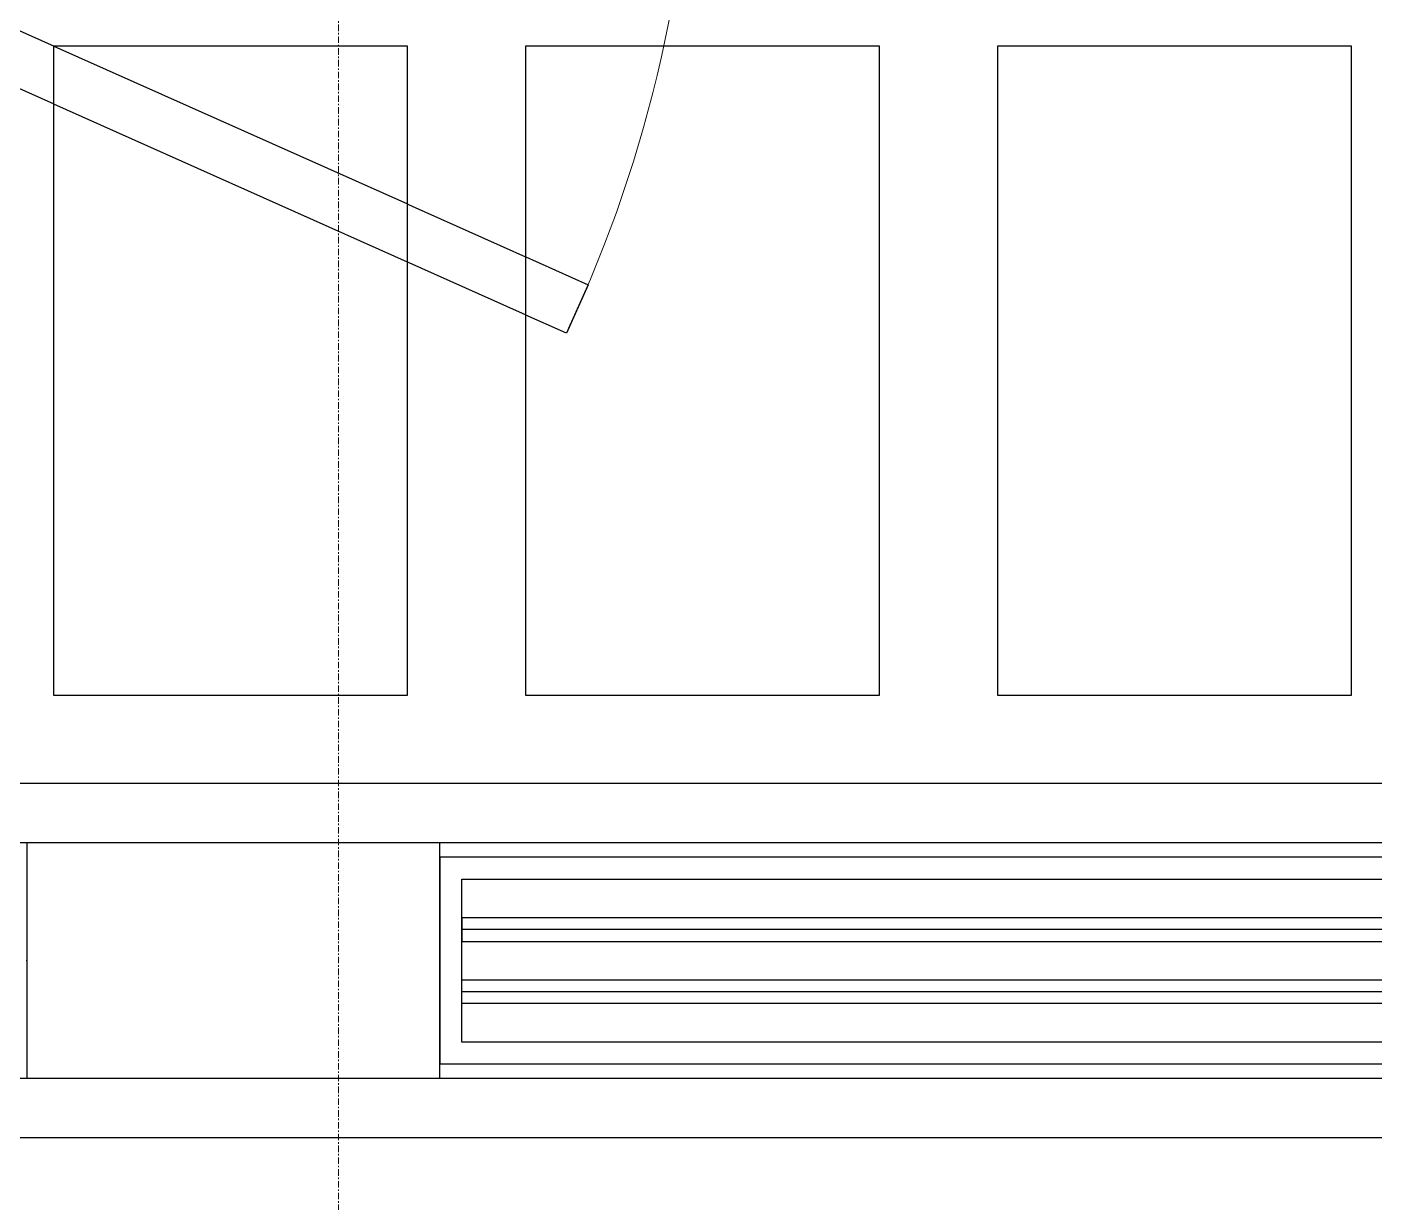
# Model space of a CAD drawing. Header units: millimetres. Extents: x -678720 to -601931, y -306 to 39239.
# Drawn here: x -665146 to -664004, y 7464 to 8460 of the extents above; entities that cross this region are included whole.
import ezdxf
from ezdxf.enums import TextEntityAlignment as Align
from ezdxf.xclip import XClip

# ---------------------------------------------------------------- set-up
doc = ezdxf.new("R2010")
doc.units = ezdxf.units.MM
doc.header["$XCLIPFRAME"] = 0
doc.linetypes.add('DPA_Grid _ Level 100', pattern=[10, 5.5, -1.6, 1.3, -1.6])
for name, color, linetype in [('000 - WIPEOUT', 250, 'Continuous'), ('001 - ASCESSORIES', 251, 'Continuous'), ('A04_TUBE SERIES', 2, 'Continuous'), ('A11_ALU.SOLID SHEET', 2, 'Continuous')]:
    doc.layers.add(name, color=color, linetype=linetype)
for name, color, linetype, lineweight in [('008 - LIGHTING', 1, 'Continuous', 9), ('A-DOOR-E', 2, 'Continuous', 25), ('A-DOOR-OPNG', 2, 'Continuous', 9), ('S-GRID', 251, 'Continuous', 9)]:
    doc.layers.add(name, color=color, linetype=linetype, lineweight=lineweight)

# ---------------------------------------------------------------- blocks, each defined once
blk = doc.blocks.new('DPA_AC-SG-PI - A1_1200x1300 mm-9660120-4234-01 ENLARGED MULTI-PURPOSE LEVEL - REFLECTED CEILING PLAN - SHEET 5')
at = {"layer": 'A-DOOR-E'}
for p, q in [((-556.6, 30), (511.6, -447.3)), ((493.3, -488.4), (-575, -11.1)), ((511.6, -447.3), (493.3, -488.4))]:
    blk.add_line(p, q, dxfattribs=at)
at = {"layer": 'A-DOOR-OPNG'}
blk.add_arc((-500, -14.8), 1100, 334.7442, 0, dxfattribs=at)
blk = doc.blocks.new('*U696')
blk.add_point((0, 0))
at = {"layer": 'Defpoints', "color": 250}
blk.add_text('AL.SHEET-HAT-TYPE-C', height=7, rotation=270, dxfattribs=at).set_placement((15, 0), align=Align.BOTTOM_CENTER)
blk.add_wipeout([(0, -100), (350, -100), (350, 100), (0, 100)]).dxf.layer = '000 - WIPEOUT'
at = {"layer": 'A11_ALU.SOLID SHEET', "color": 0}
blk.add_lwpolyline([(0, -100), (350, -100), (350, 100), (0, 100)], close=True, dxfattribs=at)
blk = doc.blocks.new('*U697')
at = {"layer": '001 - ASCESSORIES', "color": 0, "linetype": 'ByBlock'}
blk.add_lwpolyline([(800, 87.5), (-800, 87.5), (-800, -87.5), (800, -87.5)], close=True, dxfattribs=at)
at = {"layer": '001 - ASCESSORIES', "linetype": 'ByBlock'}
for points in [[(-781.5, 69), (781.5, 69), (781.5, -69), (-781.5, -69)], [(781.5, 36.3), (-781.5, 36.3), (-781.5, 16.3), (781.5, 16.3)], [(-781.5, -16.3), (781.5, -16.3), (781.5, -36.3), (-781.5, -36.3)]]:
    blk.add_lwpolyline(points, close=True, dxfattribs=at)
for points in [[(781.5, 26.3), (-781.5, 26.3)], [(-781.5, -26.3), (781.5, -26.3)]]:
    blk.add_lwpolyline(points, dxfattribs=at)
blk = doc.blocks.new('*U709')
blk.add_wipeout([(-25, 0), (25, 0), (25, 81755), (-25, 81755)]).dxf.layer = '000 - WIPEOUT'
at = {"layer": 'A04_TUBE SERIES', "color": 0}
blk.add_lwpolyline([(-25, 0), (25, 0), (25, 81755), (-25, 81755)], close=True, dxfattribs=at)
at = {"layer": 'Defpoints', "color": 250, "flags": 1}
blk.add_attdef('EXTR.OVL-LENGTH_', (-33.1, -9), '', height=5, dxfattribs=at)
blk = doc.blocks.new('*U710')
blk.add_wipeout([(-25, 0), (25, 0), (25, 81755), (-25, 81755)]).dxf.layer = '000 - WIPEOUT'
at = {"layer": 'A04_TUBE SERIES', "color": 0}
blk.add_lwpolyline([(-25, 0), (25, 0), (25, 81755), (-25, 81755)], close=True, dxfattribs=at)
at = {"layer": 'Defpoints', "color": 250, "flags": 1}
blk.add_attdef('EXTR.OVL-LENGTH_', (-33.1, -9), '', height=5, dxfattribs=at)
blk = doc.blocks.new('*U826')
at = {"color": 3}
for points in [[(-275, -17250), (275, -17250), (275, -17550), (-275, -17550)], [(-275, -17650), (275, -17650), (275, -17950), (-275, -17950)], [(-275, -18050), (275, -18050), (275, -18350), (-275, -18350)]]:
    blk.add_wipeout(points, dxfattribs=at).dxf.layer = '000 - WIPEOUT'
at = {"layer": 'A11_ALU.SOLID SHEET', "color": 0, "linetype": 'ByBlock'}
for points in [[(-275, -17550), (275, -17550), (275, -17250), (-275, -17250)], [(-275, -17950), (275, -17950), (275, -17650), (-275, -17650)], [(-275, -18350), (275, -18350), (275, -18050), (-275, -18050)]]:
    blk.add_lwpolyline(points, close=True, dxfattribs=at)
blk = doc.blocks.new('*U964')
at = {"layer": 'A11_ALU.SOLID SHEET', "color": 0, "linetype": 'ByBlock', "rotation": 90}
blk.add_blockref('*U826', (62308.5, 4590), dxfattribs=at)
at = {"layer": 'A11_ALU.SOLID SHEET', "color": 1}
blk.add_blockref('*U696', (79536, 4090), dxfattribs=at)
at = {"layer": '008 - LIGHTING'}
blk.add_blockref('*U697', (80686, 4090), dxfattribs=at)
at = {"layer": 'A04_TUBE SERIES', "color": 0, "linetype": 'ByBlock', "rotation": 270}
for name, p in [('*U709', (21303.5, 4215)), ('*U710', (21303.5, 3965))]:
    blk.add_blockref(name, p, dxfattribs=at)
blk = doc.blocks.new('*U1546')
at = {"layer": 'S-GRID', "linetype": 'DPA_Grid _ Level 100'}
blk.add_line((-31865, -8552.3), (-31865, 29060.4), dxfattribs=at)

msp = doc.modelspace()

# ---------------------------------------------------------------- block references
at = {"layer": 'A11_ALU.SOLID SHEET'}
ref = msp.add_blockref('*U964', (-744682.4, 3579), dxfattribs=at)
XClip(ref).set_block_clipping_path([(69798.6834257276, -3885.5002684942), (120965.0023936313, 33679.9972602262)])

# ---------------------------------------------------------------- next in the draw order: block references
msp.add_blockref('*U1546', (-633017.4, 9279))
at = {"layer": 'A-DOOR-E'}
msp.add_blockref('DPA_AC-SG-PI - A1_1200x1300 mm-9660120-4234-01 ENLARGED MULTI-PURPOSE LEVEL - REFLECTED CEILING PLAN - SHEET 5', (-665182.4, 8689), dxfattribs=at)

doc.saveas('drawing.dxf')
